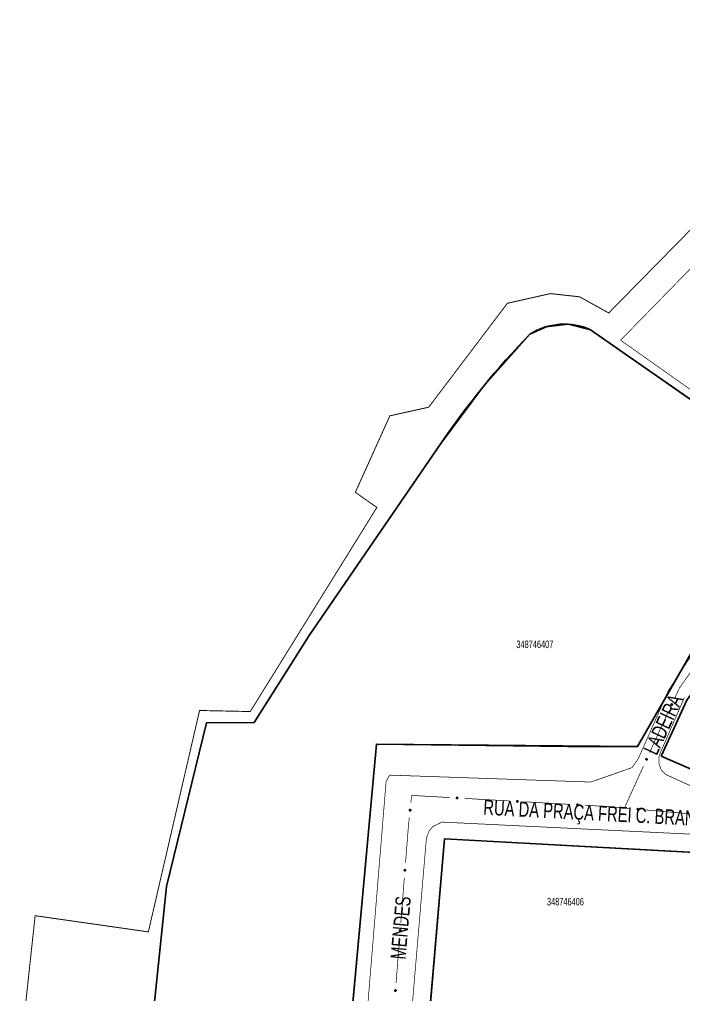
# Model space of a CAD drawing. Extents: x 199219 to 200475, y 4837288 to 4839440.
# Drawn here: x 199324.4 to 199500.3, y 4839099.3 to 4839357.8 of the extents above; entities that cross this region are included whole.
import ezdxf

# ---------------------------------------------------------------- set-up
doc = ezdxf.new("R2010")
doc.units = 0
doc.header["$LTSCALE"] = 3
doc.header["$MEASUREMENT"] = 0
for name, color, linetype in [('CD_MALHA_LOTES', 40, 'CONTINUOUS'), ('CD_TXT_QUADRA', 7, 'CONTINUOUS'), ('LM-LIM-SETOR-FISCAL', 7, 'CONTINUOUS'), ('RU-QUADRAS', 210, 'CONTINUOUS'), ('SV-EIXO-RUA-PAV', 20, 'CONTINUOUS'), ('SV-RUA-PAVIM-S-GUIA-C-GUIA', 7, 'CONTINUOUS'), ('SV-TXT-RUA-PAV-S-GUIA-C-GUIA', 7, 'CONTINUOUS')]:
    doc.layers.add(name, color=color, linetype=linetype)
doc.styles.add('3487-46-2D_TXTB$0$ARIAL', font='ARIAL.TTF')
doc.styles.add('ARIAL', font='ARIAL.TTF')
doc.linetypes.add('Limite', pattern='A,20,-3,[130,ltypeshp.shx,S=6.35,R=0,X=0,Y=0],-3,20', length=46)

msp = doc.modelspace()

# ---------------------------------------------------------------- linework, layer by layer
at = {"layer": 'CD_MALHA_LOTES'}
for p, q in [((199459.63, 4839274.42), (199463.91, 4839276.36)), ((199463.91, 4839276.36), (199469.74, 4839277.02)), ((199469.74, 4839277.02), (199475.72, 4839275.56)), ((199475.72, 4839275.56), (199523.97, 4839241.85)), ((199447.09, 4839260.28), (199459.63, 4839274.42)), ((199436.01, 4839245.4), (199447.09, 4839260.28)), ((199401.12, 4839194.47), (199436.01, 4839245.4)), ((199516.45, 4839214.49), (199488.14, 4839165.06)), ((199386.53, 4839171.41), (199401.12, 4839194.47)), ((199494.42, 4839162.46), (199501.32, 4839177.5)), ((199373.92, 4839171.29), (199386.53, 4839171.41)), ((199363.35, 4839127.9), (199373.92, 4839171.29)), ((199418.93, 4839165.69), (199409.53, 4839062.42)), ((199476.91, 4839164.99), (199418.93, 4839165.69)), ((199488.14, 4839165.06), (199476.91, 4839164.99)), ((199555.15, 4839136.09), (199494.42, 4839162.46)), ((199431.24, 4839073.21), (199436.97, 4839140.56)), ((199436.97, 4839140.56), (199509.91, 4839136.57)), ((199359.8, 4839093.92), (199363.35, 4839127.9))]:
    msp.add_line(p, q, dxfattribs=at)
at = {"layer": 'LM-LIM-SETOR-FISCAL', "linetype": 'Limite', "ltscale": 0.1, "const_width": 0.25}
msp.add_lwpolyline([(199324.52, 4839083.04), (199328.52, 4839120.18), (199358.52, 4839115.89), (199372.09, 4839174.6), (199385.52, 4839174.32), (199419.08, 4839228.45), (199413.37, 4839232.45), (199422.51, 4839252.74), (199432.8, 4839255.02), (199453.65, 4839282.59), (199465.08, 4839285.16), (199472.79, 4839284.3), (199480.51, 4839280.02), (199556.78, 4839357.72)], dxfattribs=at)
at = {"layer": 'RU-QUADRAS', "color": 6, "linetype": 'Continuous'}
for points in [[(199494.42, 4839162.46), (199501.32, 4839177.5), (199512.82, 4839192.42), (199534.9, 4839243.54), (199548.9, 4839261.19), (199542.82, 4839267.63), (199537.94, 4839277.23), (199558.18, 4839301.6), (199623.83, 4839204.65), (199555.15, 4839136.09)], [(199431.24, 4839073.21), (199436.97, 4839140.56), (199509.91, 4839136.57), (199518.74, 4839091.97)]]:
    msp.add_lwpolyline(points, close=True, dxfattribs=at)
msp.add_lwpolyline([(199359.8, 4839093.92), (199363.35, 4839127.9), (199373.92, 4839171.29), (199386.53, 4839171.41), (199401.12, 4839194.47), (199436.01, 4839245.4, -0.0427502778), (199459.63, 4839274.42, -0.2506491367), (199475.72, 4839275.56), (199523.97, 4839241.85)], format="xyb", dxfattribs=at)
msp.add_lwpolyline([(199516.45, 4839214.49), (199488.14, 4839165.06), (199418.93, 4839165.69), (199409.53, 4839062.42)], dxfattribs=at)
at = {"layer": 'SV-EIXO-RUA-PAV', "const_width": 0.18}
for points in [[(199499.28, 4839180.63), (199504.54495, 4839188.048335)], [(199498.052135, 4839177.999213), (199498.897999, 4839179.811536)], [(199498.897999, 4839179.811536), (199499.28, 4839180.63)], [(199494.3, 4839169.96), (199496.360407, 4839174.374567)], [(199491.353549, 4839163.469179), (199494.246977, 4839169.843194)], [(199494.246977, 4839169.843194), (199494.3, 4839169.96)], [(199484.74, 4839148.9), (199489.700162, 4839159.826884)], [(199428.077521, 4839150.154042), (199428.182076, 4839151.148561)], [(199428.182076, 4839151.148561), (199428.28, 4839152.08)], [(199428.28, 4839152.08), (199438.327259, 4839151.509772)], [(199442.320832, 4839151.283118), (199454.301552, 4839150.603156)], [(199458.295126, 4839150.376503), (199470.275846, 4839149.696541)], [(199474.269419, 4839149.469887), (199478.262992, 4839149.243234)], [(199478.262992, 4839149.243234), (199478.32, 4839149.24)], [(199478.32, 4839149.24), (199486.233949, 4839148.562446)], [(199490.219369, 4839148.221234), (199502.17563, 4839147.197596)], [(199427.44, 4839144.09), (199427.6593, 4839146.175965)], [(199426.663679, 4839134.217938), (199427.369244, 4839143.190239)], [(199427.369244, 4839143.190239), (199427.44, 4839144.09)], [(199425.40934, 4839118.267182), (199426.350094, 4839130.230249)], [(199424.155002, 4839102.316425), (199425.095756, 4839114.279493)]]:
    msp.add_lwpolyline(points, dxfattribs=at)
at = {"layer": 'SV-EIXO-RUA-PAV'}
for points in [[(199497.045753, 4839176.103249), (199497.028392, 4839176.148972), (199497.022821, 4839176.19182), (199497.02846, 4839176.228894), (199497.041985, 4839176.260356), (199497.059448, 4839176.290984), (199497.083866, 4839176.31798), (199497.117605, 4839176.341939), (199497.16335, 4839176.359677), (199497.207618, 4839176.362499), (199497.24426, 4839176.358916), (199497.277879, 4839176.346701), (199497.307349, 4839176.329238), (199497.334552, 4839176.302946), (199497.358498, 4839176.268518), (199497.375221, 4839176.222088), (199497.380395, 4839176.180045), (199497.373999, 4839176.144328), (199497.361505, 4839176.110608), (199497.343303, 4839176.079552), (199497.31918, 4839176.053191), (199497.284473, 4839176.029143), (199497.238428, 4839176.013245), (199497.196554, 4839176.007606), (199497.160757, 4839176.013499), (199497.127836, 4839176.026546), (199497.096903, 4839176.043687), (199497.068744, 4839176.067104), (199497.045753, 4839176.103249)], [(199490.367229, 4839161.562701), (199490.349386, 4839161.608239), (199490.343363, 4839161.651024), (199490.348611, 4839161.688156), (199490.361803, 4839161.719759), (199490.378942, 4839161.75057), (199490.403074, 4839161.777822), (199490.436559, 4839161.802136), (199490.482113, 4839161.820355), (199490.526349, 4839161.823645), (199490.563028, 4839161.820448), (199490.596773, 4839161.808589), (199490.626426, 4839161.791438), (199490.653905, 4839161.765434), (199490.678213, 4839161.731261), (199490.695425, 4839161.68501), (199490.701042, 4839161.643024), (199490.695023, 4839161.607241), (199490.682886, 4839161.573391), (199490.665012, 4839161.542145), (199490.641169, 4839161.515531), (199490.606717, 4839161.491118), (199490.560843, 4839161.474735), (199490.51903, 4839161.468654), (199490.483173, 4839161.474169), (199490.450116, 4839161.486868), (199490.419004, 4839161.503682), (199490.3906, 4839161.5268), (199490.367229, 4839161.562701)], [(199440.186833, 4839151.51449), (199440.222856, 4839151.547572), (199440.26058, 4839151.568638), (199440.297101, 4839151.577152), (199440.331336, 4839151.576261), (199440.366257, 4839151.571404), (199440.400384, 4839151.55874), (199440.435148, 4839151.536294), (199440.468587, 4839151.500392), (199440.487628, 4839151.460329), (199440.497891, 4839151.42497), (199440.499017, 4839151.389219), (199440.49373, 4839151.355374), (199440.479403, 4839151.32036), (199440.456313, 4839151.285352), (199440.419398, 4839151.252601), (199440.382272, 4839151.232202), (199440.346731, 4839151.224894), (199440.310782, 4839151.22399), (199440.27519, 4839151.229375), (199440.241761, 4839151.242), (199440.206556, 4839151.265312), (199440.174713, 4839151.302175), (199440.153945, 4839151.338971), (199440.14614, 4839151.3744), (199440.146046, 4839151.409813), (199440.150492, 4839151.444897), (199440.161794, 4839151.479733), (199440.186833, 4839151.51449)], [(199456.161127, 4839150.607875), (199456.197149, 4839150.640957), (199456.234873, 4839150.662023), (199456.271395, 4839150.670537), (199456.305629, 4839150.669646), (199456.34055, 4839150.664789), (199456.374677, 4839150.652125), (199456.409441, 4839150.629679), (199456.442881, 4839150.593777), (199456.461921, 4839150.553714), (199456.472184, 4839150.518355), (199456.47331, 4839150.482604), (199456.468024, 4839150.448759), (199456.453697, 4839150.413745), (199456.430606, 4839150.378737), (199456.393691, 4839150.345986), (199456.356565, 4839150.325587), (199456.321024, 4839150.318279), (199456.285075, 4839150.317375), (199456.249483, 4839150.32276), (199456.216055, 4839150.335384), (199456.180849, 4839150.358697), (199456.149007, 4839150.39556), (199456.128238, 4839150.432356), (199456.120433, 4839150.467785), (199456.12034, 4839150.503198), (199456.124785, 4839150.538282), (199456.136087, 4839150.573118), (199456.161127, 4839150.607875)], [(199427.743911, 4839148.03362), (199427.712598, 4839148.07119), (199427.693368, 4839148.109882), (199427.686618, 4839148.14677), (199427.689152, 4839148.180923), (199427.695681, 4839148.21557), (199427.709969, 4839148.249049), (199427.734059, 4839148.282695), (199427.771527, 4839148.314371), (199427.812458, 4839148.331465), (199427.848269, 4839148.340018), (199427.884033, 4839148.339426), (199427.917585, 4839148.33252), (199427.95187, 4839148.316527), (199427.985729, 4839148.291782), (199428.016669, 4839148.253336), (199428.035261, 4839148.215273), (199428.040853, 4839148.179422), (199428.04003, 4839148.143471), (199428.032941, 4839148.108179), (199428.018725, 4839148.075396), (199427.993749, 4839148.04135), (199427.955398, 4839148.011316), (199427.917647, 4839147.992339), (199427.881884, 4839147.986244), (199427.846508, 4839147.987852), (199427.811678, 4839147.993977), (199427.777425, 4839148.00694), (199427.743911, 4839148.03362)], [(199472.13542, 4839149.701259), (199472.171443, 4839149.734341), (199472.209167, 4839149.755408), (199472.245688, 4839149.763922), (199472.279922, 4839149.763031), (199472.314843, 4839149.758174), (199472.348971, 4839149.74551), (199472.383735, 4839149.723064), (199472.417174, 4839149.687162), (199472.436214, 4839149.647098), (199472.446477, 4839149.61174), (199472.447603, 4839149.575989), (199472.442317, 4839149.542144), (199472.42799, 4839149.50713), (199472.404899, 4839149.472122), (199472.367984, 4839149.439371), (199472.330859, 4839149.418972), (199472.295318, 4839149.411664), (199472.259369, 4839149.410759), (199472.223777, 4839149.416145), (199472.190348, 4839149.428769), (199472.155143, 4839149.452082), (199472.1233, 4839149.488945), (199472.102532, 4839149.525741), (199472.094727, 4839149.56117), (199472.094633, 4839149.596582), (199472.099078, 4839149.631667), (199472.11038, 4839149.666502), (199472.13542, 4839149.701259)], [(199488.092893, 4839148.513775), (199488.12985, 4839148.54581), (199488.168164, 4839148.565784), (199488.204914, 4839148.573246), (199488.239109, 4839148.571373), (199488.273876, 4839148.565516), (199488.307626, 4839148.551877), (199488.341731, 4839148.528442), (199488.374126, 4839148.491595), (199488.392008, 4839148.451001), (199488.401252, 4839148.415363), (199488.401351, 4839148.379594), (199488.395095, 4839148.345915), (199488.379769, 4839148.311326), (199488.355682, 4839148.276996), (199488.317842, 4839148.245318), (199488.280146, 4839148.225993), (199488.24441, 4839148.219709), (199488.20845, 4839148.219837), (199488.173027, 4839148.226242), (199488.139975, 4839148.239821), (199488.105453, 4839148.264134), (199488.074682, 4839148.301897), (199488.054979, 4839148.339274), (199488.048194, 4839148.374912), (199488.049117, 4839148.410312), (199488.054568, 4839148.445255), (199488.066865, 4839148.479752), (199488.092893, 4839148.513775)], [(199426.385881, 4839132.089485), (199426.353591, 4839132.12622), (199426.333352, 4839132.164394), (199426.325635, 4839132.201092), (199426.327272, 4839132.235299), (199426.332888, 4839132.270106), (199426.346292, 4839132.303949), (199426.36949, 4839132.338216), (199426.406112, 4839132.370865), (199426.446581, 4839132.389029), (199426.482154, 4839132.398519), (199426.517922, 4839132.398866), (199426.551643, 4839132.392844), (199426.586337, 4839132.377758), (199426.620834, 4839132.35391), (199426.652773, 4839132.31629), (199426.672359, 4839132.278729), (199426.678891, 4839132.243037), (199426.679012, 4839132.207077), (199426.672852, 4839132.171611), (199426.659503, 4839132.138465), (199426.635429, 4839132.103776), (199426.597881, 4839132.072744), (199426.560641, 4839132.052782), (199426.525051, 4839132.04575), (199426.489645, 4839132.046428), (199426.454665, 4839132.051637), (199426.420084, 4839132.063695), (199426.385881, 4839132.089485)], [(199425.131542, 4839116.138729), (199425.099253, 4839116.175463), (199425.079013, 4839116.213638), (199425.071297, 4839116.250335), (199425.072933, 4839116.284542), (199425.078549, 4839116.319349), (199425.091954, 4839116.353193), (199425.115151, 4839116.387459), (199425.151774, 4839116.420109), (199425.192242, 4839116.438272), (199425.227816, 4839116.447763), (199425.263583, 4839116.44811), (199425.297305, 4839116.442087), (199425.331999, 4839116.427001), (199425.366495, 4839116.403153), (199425.398434, 4839116.365534), (199425.41802, 4839116.327973), (199425.424552, 4839116.292281), (199425.424673, 4839116.25632), (199425.418514, 4839116.220854), (199425.405164, 4839116.187709), (199425.381091, 4839116.153019), (199425.343542, 4839116.121987), (199425.306303, 4839116.102025), (199425.270712, 4839116.094994), (199425.235306, 4839116.095672), (199425.200327, 4839116.10088), (199425.165746, 4839116.112938), (199425.131542, 4839116.138729)], [(199423.877204, 4839100.187972), (199423.844914, 4839100.224707), (199423.824675, 4839100.262881), (199423.816958, 4839100.299579), (199423.818595, 4839100.333786), (199423.824211, 4839100.368593), (199423.837615, 4839100.402436), (199423.860813, 4839100.436703), (199423.897435, 4839100.469352), (199423.937904, 4839100.487516), (199423.973477, 4839100.497006), (199424.009245, 4839100.497353), (199424.042966, 4839100.491331), (199424.07766, 4839100.476245), (199424.112157, 4839100.452397), (199424.144096, 4839100.414777), (199424.163682, 4839100.377216), (199424.170214, 4839100.341524), (199424.170335, 4839100.305564), (199424.164175, 4839100.270098), (199424.150826, 4839100.236952), (199424.126752, 4839100.202263), (199424.089204, 4839100.171231), (199424.051964, 4839100.151269), (199424.016374, 4839100.144237), (199423.980968, 4839100.144915), (199423.945988, 4839100.150123), (199423.911407, 4839100.162182), (199423.877204, 4839100.187972)]]:
    msp.add_lwpolyline(points, close=True, dxfattribs=at)
for points in [[(199497.022821, 4839176.19182), (199497.059448, 4839176.290984)], [(199497.025111, 4839176.173384), (199497.068807, 4839176.296043)], [(199497.028392, 4839176.148972), (199497.083866, 4839176.31798)], [(199497.037309, 4839176.128539), (199497.09799, 4839176.32308)], [(199497.045753, 4839176.103249), (199497.117605, 4839176.341939)], [(199497.059234, 4839176.085178), (199497.140692, 4839176.346819)], [(199497.068744, 4839176.067104), (199497.16335, 4839176.359677)], [(199497.084952, 4839176.059622), (199497.183146, 4839176.357121)], [(199497.096903, 4839176.043687), (199497.207618, 4839176.362499)], [(199497.112978, 4839176.039012), (199497.222219, 4839176.356954)], [(199497.127836, 4839176.026546), (199497.24426, 4839176.358916)], [(199497.145786, 4839176.022194), (199497.262694, 4839176.35011)], [(199497.160757, 4839176.013499), (199497.277879, 4839176.346701)], [(199497.18082, 4839176.013372), (199497.291792, 4839176.335023)], [(199497.196554, 4839176.007606), (199497.307349, 4839176.329238)], [(199497.219316, 4839176.011968), (199497.319901, 4839176.311363)], [(199497.238428, 4839176.013245), (199497.334552, 4839176.302946)], [(199497.261688, 4839176.025321), (199497.345701, 4839176.282757)], [(199497.284473, 4839176.029143), (199497.358498, 4839176.268518)], [(199497.301999, 4839176.047163), (199497.363999, 4839176.238077)], [(199497.31918, 4839176.053191), (199497.375221, 4839176.222088)], [(199497.332501, 4839176.070573), (199497.375538, 4839176.195046)], [(199497.343303, 4839176.079552), (199497.380395, 4839176.180045)], [(199490.343363, 4839161.651024), (199490.378942, 4839161.75057)], [(199490.345848, 4839161.632614), (199490.388247, 4839161.755727)], [(199490.349386, 4839161.608239), (199490.403074, 4839161.777822)], [(199490.358518, 4839161.587901), (199490.417143, 4839161.783071)], [(199490.367229, 4839161.562701), (199490.436559, 4839161.802136)], [(199490.3809, 4839161.544773), (199490.459592, 4839161.807259)], [(199490.3906, 4839161.5268), (199490.482113, 4839161.820355)], [(199490.406886, 4839161.51949), (199490.501935, 4839161.818008)], [(199490.419004, 4839161.503682), (199490.526349, 4839161.823645)], [(199490.435128, 4839161.499177), (199490.541008, 4839161.818254)], [(199490.450116, 4839161.486868), (199490.563028, 4839161.820448)], [(199490.468112, 4839161.482706), (199490.581553, 4839161.811837)], [(199490.483173, 4839161.474169), (199490.596773, 4839161.808589)], [(199490.503237, 4839161.474254), (199490.610809, 4839161.797058)], [(199490.51903, 4839161.468654), (199490.626426, 4839161.791438)], [(199490.541746, 4839161.473257), (199490.639166, 4839161.773696)], [(199490.560843, 4839161.474735), (199490.653905, 4839161.765434)], [(199490.583974, 4839161.487055), (199490.665266, 4839161.745364)], [(199490.606717, 4839161.491118), (199490.678213, 4839161.731261)], [(199490.624053, 4839161.509322), (199490.684035, 4839161.700879)], [(199490.641169, 4839161.515531), (199490.695425, 4839161.68501)], [(199490.654306, 4839161.533052), (199490.696027, 4839161.657972)], [(199490.665012, 4839161.542145), (199490.701042, 4839161.643024)], [(199440.146046, 4839151.409813), (199440.497891, 4839151.42497)], [(199440.14614, 4839151.3744), (199440.499017, 4839151.389219)], [(199440.148663, 4839151.391529), (199440.49655, 4839151.404586)], [(199440.150492, 4839151.444897), (199440.487628, 4839151.460329)], [(199440.152112, 4839151.428234), (199440.487894, 4839151.444712)], [(199440.153464, 4839151.355721), (199440.493332, 4839151.371967)], [(199440.153945, 4839151.338971), (199440.49373, 4839151.355374)], [(199440.160857, 4839151.461906), (199440.473556, 4839151.48106)], [(199440.161794, 4839151.479733), (199440.468587, 4839151.500392)], [(199440.166439, 4839151.31945), (199440.481785, 4839151.337088)], [(199440.174713, 4839151.302175), (199440.479403, 4839151.32036)], [(199440.175051, 4839151.495268), (199440.448242, 4839151.516665)], [(199440.186833, 4839151.51449), (199440.435148, 4839151.536294)], [(199440.194555, 4839151.285053), (199440.46479, 4839151.302518)], [(199440.206556, 4839151.265312), (199440.456313, 4839151.285352)], [(199440.207187, 4839151.531712), (199440.410358, 4839151.547516)], [(199440.222856, 4839151.547572), (199440.400384, 4839151.55874)], [(199440.229791, 4839151.255719), (199440.430083, 4839151.268953)], [(199440.241761, 4839151.242), (199440.419398, 4839151.252601)], [(199440.244309, 4839151.559673), (199440.374426, 4839151.564589)], [(199440.26058, 4839151.568638), (199440.366257, 4839151.571404)], [(199440.262845, 4839151.236076), (199440.394401, 4839151.242277)], [(199440.27519, 4839151.229375), (199440.382272, 4839151.232202)], [(199456.149344, 4839150.588653), (199456.422536, 4839150.61005)], [(199456.161127, 4839150.607875), (199456.409441, 4839150.629679)], [(199456.181481, 4839150.625097), (199456.384652, 4839150.640901)], [(199456.197149, 4839150.640957), (199456.374677, 4839150.652125)], [(199456.218602, 4839150.653058), (199456.348719, 4839150.657974)], [(199456.234873, 4839150.662023), (199456.34055, 4839150.664789)], [(199427.693368, 4839148.109882), (199427.695681, 4839148.21557)], [(199427.70154, 4839148.093199), (199427.70288, 4839148.223402)], [(199427.712598, 4839148.07119), (199427.709969, 4839148.249049)], [(199427.727686, 4839148.054778), (199427.72166, 4839148.258473)], [(199427.743911, 4839148.03362), (199427.734059, 4839148.282695)], [(199427.762545, 4839148.020928), (199427.754295, 4839148.294832)], [(199427.777425, 4839148.00694), (199427.771527, 4839148.314371)], [(199427.795187, 4839148.005148), (199427.791075, 4839148.318406)], [(199427.811678, 4839147.993977), (199427.812458, 4839148.331465)], [(199427.828399, 4839147.994796), (199427.82807, 4839148.330981)], [(199427.846508, 4839147.987852), (199427.848269, 4839148.340018)], [(199427.864897, 4839147.989587), (199427.868565, 4839148.3377)], [(199427.881884, 4839147.986244), (199427.884033, 4839148.339426)], [(199427.900893, 4839147.992663), (199427.900992, 4839148.332919)], [(199427.917647, 4839147.992339), (199427.917585, 4839148.33252)], [(199427.937746, 4839148.003881), (199427.935276, 4839148.31971)], [(199427.955398, 4839148.011316), (199427.95187, 4839148.316527)], [(199427.973454, 4839148.030312), (199427.96899, 4839148.301073)], [(199427.993749, 4839148.04135), (199427.985729, 4839148.291782)], [(199428.004446, 4839148.064098), (199428.000849, 4839148.264795)], [(199428.018725, 4839148.075396), (199428.016669, 4839148.253336)], [(199428.025655, 4839148.09617), (199428.02578, 4839148.227873)], [(199428.032941, 4839148.108179), (199428.035261, 4839148.215273)], [(199456.12034, 4839150.503198), (199456.472184, 4839150.518355)], [(199456.120433, 4839150.467785), (199456.47331, 4839150.482604)], [(199456.122956, 4839150.484913), (199456.470843, 4839150.49797)], [(199456.124785, 4839150.538282), (199456.461921, 4839150.553714)], [(199456.126406, 4839150.521619), (199456.462187, 4839150.538097)], [(199456.127757, 4839150.449106), (199456.467625, 4839150.465352)], [(199456.128238, 4839150.432356), (199456.468024, 4839150.448759)], [(199456.13515, 4839150.555291), (199456.447849, 4839150.574445)], [(199456.136087, 4839150.573118), (199456.442881, 4839150.593777)], [(199456.140733, 4839150.412835), (199456.456079, 4839150.430472)], [(199456.149007, 4839150.39556), (199456.453697, 4839150.413745)], [(199456.168848, 4839150.378438), (199456.439083, 4839150.395902)], [(199456.180849, 4839150.358697), (199456.430606, 4839150.378737)], [(199456.204085, 4839150.349104), (199456.404377, 4839150.362337)], [(199456.216055, 4839150.335384), (199456.393691, 4839150.345986)], [(199456.237138, 4839150.329461), (199456.368695, 4839150.335661)], [(199456.249483, 4839150.32276), (199456.356565, 4839150.325587)], [(199472.094633, 4839149.596582), (199472.446477, 4839149.61174)], [(199472.094727, 4839149.56117), (199472.447603, 4839149.575989)], [(199472.097249, 4839149.578298), (199472.445137, 4839149.591355)], [(199472.099078, 4839149.631667), (199472.436214, 4839149.647098)], [(199472.100699, 4839149.615004), (199472.43648, 4839149.631481)], [(199472.102051, 4839149.542491), (199472.441919, 4839149.558737)], [(199472.102532, 4839149.525741), (199472.442317, 4839149.542144)], [(199472.109444, 4839149.648676), (199472.422143, 4839149.66783)], [(199472.11038, 4839149.666502), (199472.417174, 4839149.687162)], [(199472.115026, 4839149.50622), (199472.430372, 4839149.523857)], [(199472.1233, 4839149.488945), (199472.42799, 4839149.50713)], [(199472.123638, 4839149.682038), (199472.396829, 4839149.703434)], [(199472.13542, 4839149.701259), (199472.383735, 4839149.723064)], [(199472.143142, 4839149.471823), (199472.413376, 4839149.489287)], [(199472.155143, 4839149.452082), (199472.404899, 4839149.472122)], [(199472.155774, 4839149.718482), (199472.358945, 4839149.734286)], [(199472.171443, 4839149.734341), (199472.348971, 4839149.74551)], [(199472.178378, 4839149.442489), (199472.37867, 4839149.455722)], [(199472.190348, 4839149.428769), (199472.367984, 4839149.439371)], [(199472.192896, 4839149.746443), (199472.323013, 4839149.751359)], [(199472.209167, 4839149.755408), (199472.314843, 4839149.758174)], [(199472.211431, 4839149.422846), (199472.342988, 4839149.429046)], [(199472.223777, 4839149.416145), (199472.330859, 4839149.418972)], [(199488.048194, 4839148.374912), (199488.401351, 4839148.379594)], [(199488.049117, 4839148.410312), (199488.401252, 4839148.415363)], [(199488.051207, 4839148.391961), (199488.399326, 4839148.395025)], [(199488.054568, 4839148.445255), (199488.392008, 4839148.451001)], [(199488.054979, 4839148.356031), (199488.395173, 4839148.362512)], [(199488.054979, 4839148.339274), (199488.395095, 4839148.345915)], [(199488.05571, 4839148.428552), (199488.391826, 4839148.435383)], [(199488.065417, 4839148.461959), (199488.378537, 4839148.472128)], [(199488.066865, 4839148.479752), (199488.374126, 4839148.491595)], [(199488.066908, 4839148.319402), (199488.38263, 4839148.327979)], [(199488.074682, 4839148.301897), (199488.379769, 4839148.311326)], [(199488.080563, 4839148.4949), (199488.354256, 4839148.508445)], [(199488.092893, 4839148.513775), (199488.341731, 4839148.528442)], [(199488.094024, 4839148.284212), (199488.364649, 4839148.293911)], [(199488.105453, 4839148.264134), (199488.355682, 4839148.276996)], [(199488.113733, 4839148.530407), (199488.317274, 4839148.540371)], [(199488.128404, 4839148.253878), (199488.328993, 4839148.261356)], [(199488.12985, 4839148.54581), (199488.307626, 4839148.551877)], [(199488.139975, 4839148.239821), (199488.317842, 4839148.245318)], [(199488.151642, 4839148.55729), (199488.281846, 4839148.558469)], [(199488.160879, 4839148.233294), (199488.29256, 4839148.235715)], [(199488.168164, 4839148.565784), (199488.273876, 4839148.565516)], [(199488.173027, 4839148.226242), (199488.280146, 4839148.225993)], [(199426.333352, 4839132.164394), (199426.332888, 4839132.270106)], [(199426.34196, 4839132.147931), (199426.339879, 4839132.278125)], [(199426.353591, 4839132.12622), (199426.346292, 4839132.303949)], [(199426.369106, 4839132.11021), (199426.357731, 4839132.313677)], [(199426.385881, 4839132.089485), (199426.36949, 4839132.338216)], [(199426.404841, 4839132.077287), (199426.3894, 4839132.35088)], [(199426.420084, 4839132.063695), (199426.406112, 4839132.370865)], [(199426.437887, 4839132.06237), (199426.425548, 4839132.375412)], [(199426.454665, 4839132.051637), (199426.446581, 4839132.389029)], [(199426.47136, 4839132.052894), (199426.4622, 4839132.388954)], [(199426.489645, 4839132.046428), (199426.482154, 4839132.398519)], [(199426.507982, 4839132.048645), (199426.502505, 4839132.396735)], [(199426.525051, 4839132.04575), (199426.517922, 4839132.398866)], [(199426.543885, 4839132.052666), (199426.535046, 4839132.392807)], [(199426.560641, 4839132.052782), (199426.551643, 4839132.392844)], [(199426.58043, 4839132.064848), (199426.569665, 4839132.380504)], [(199426.597881, 4839132.072744), (199426.586337, 4839132.377758)], [(199426.615431, 4839132.092208), (199426.603857, 4839132.362759)], [(199426.635429, 4839132.103776), (199426.620834, 4839132.35391)], [(199426.645526, 4839132.126797), (199426.636658, 4839132.32733)], [(199426.659503, 4839132.138465), (199426.652773, 4839132.31629)], [(199426.665884, 4839132.159414), (199426.662551, 4839132.291075)], [(199426.672852, 4839132.171611), (199426.672359, 4839132.278729)], [(199425.079013, 4839116.213638), (199425.078549, 4839116.319349)], [(199425.087621, 4839116.197175), (199425.085541, 4839116.327368)], [(199425.099253, 4839116.175463), (199425.091954, 4839116.353193)], [(199425.114767, 4839116.159453), (199425.103393, 4839116.36292)], [(199425.131542, 4839116.138729), (199425.115151, 4839116.387459)], [(199425.150503, 4839116.126531), (199425.135062, 4839116.400123)], [(199425.165746, 4839116.112938), (199425.151774, 4839116.420109)], [(199425.183548, 4839116.111613), (199425.171209, 4839116.424655)], [(199425.200327, 4839116.10088), (199425.192242, 4839116.438272)], [(199425.217021, 4839116.102137), (199425.207861, 4839116.438198)], [(199425.235306, 4839116.095672), (199425.227816, 4839116.447763)], [(199425.253643, 4839116.097889), (199425.248167, 4839116.445978)], [(199425.270712, 4839116.094994), (199425.263583, 4839116.44811)], [(199425.289546, 4839116.101909), (199425.280707, 4839116.442051)], [(199425.306303, 4839116.102025), (199425.297305, 4839116.442087)], [(199425.326091, 4839116.114091), (199425.315327, 4839116.429747)], [(199425.343542, 4839116.121987), (199425.331999, 4839116.427001)], [(199425.361093, 4839116.141451), (199425.349519, 4839116.412002)], [(199425.381091, 4839116.153019), (199425.366495, 4839116.403153)], [(199425.391187, 4839116.17604), (199425.38232, 4839116.376573)], [(199425.405164, 4839116.187709), (199425.398434, 4839116.365534)], [(199425.411546, 4839116.208658), (199425.408212, 4839116.340319)], [(199425.418514, 4839116.220854), (199425.41802, 4839116.327973)], [(199423.824675, 4839100.262881), (199423.824211, 4839100.368593)], [(199423.833283, 4839100.246418), (199423.831202, 4839100.376612)], [(199423.844914, 4839100.224707), (199423.837615, 4839100.402436)], [(199423.860429, 4839100.208696), (199423.849054, 4839100.412164)], [(199423.877204, 4839100.187972), (199423.860813, 4839100.436703)], [(199423.896164, 4839100.175774), (199423.880723, 4839100.449367)], [(199423.911407, 4839100.162182), (199423.897435, 4839100.469352)], [(199423.92921, 4839100.160857), (199423.916871, 4839100.473899)], [(199423.945988, 4839100.150123), (199423.937904, 4839100.487516)], [(199423.962683, 4839100.151381), (199423.953523, 4839100.487441)], [(199423.980968, 4839100.144915), (199423.973477, 4839100.497006)], [(199423.999305, 4839100.147132), (199423.993828, 4839100.495222)], [(199424.016374, 4839100.144237), (199424.009245, 4839100.497353)], [(199424.035208, 4839100.151153), (199424.026369, 4839100.491294)], [(199424.051964, 4839100.151269), (199424.042966, 4839100.491331)], [(199424.071753, 4839100.163335), (199424.060988, 4839100.47899)], [(199424.089204, 4839100.171231), (199424.07766, 4839100.476245)], [(199424.106754, 4839100.190695), (199424.09518, 4839100.461246)], [(199424.126752, 4839100.202263), (199424.112157, 4839100.452397)], [(199424.136849, 4839100.225284), (199424.127981, 4839100.425817)], [(199424.150826, 4839100.236952), (199424.144096, 4839100.414777)], [(199424.157207, 4839100.257901), (199424.153873, 4839100.389562)], [(199424.164175, 4839100.270098), (199424.163682, 4839100.377216)]]:
    msp.add_lwpolyline(points, dxfattribs=at)
at = {"layer": 'SV-RUA-PAVIM-S-GUIA-C-GUIA', "const_width": 0.18}
for points in [[(199514.25, 4839304.13), (199483.65, 4839272.8)], [(199483.65, 4839272.8), (199525.54, 4839243.15)], [(199507.76, 4839197.38), (199496.34, 4839179.93)], [(199496.34, 4839179.93), (199488.37, 4839161.85)], [(199500.56, 4839178.04), (199493.87, 4839162.66)], [(199488.37, 4839161.85), (199486.68, 4839159.45)], [(199493.87, 4839162.66), (199493.85, 4839160.38), (199494.413937, 4839158.878862), (199495.72, 4839157.57)], [(199486.68, 4839159.45), (199475.76, 4839155.62)], [(199421.52, 4839155.8), (199414.1, 4839065.17)], [(199422.44, 4839157.46), (199421.52, 4839155.8)], [(199451.16, 4839156.47), (199422.44, 4839157.46)], [(199475.76, 4839155.62), (199451.16, 4839156.47)], [(199495.72, 4839157.57), (199551.55, 4839132.27)], [(199436.36, 4839145), (199433.86, 4839143.82), (199432.866016, 4839142.609771), (199432.19, 4839140.66)], [(199510.36, 4839141.41), (199436.36, 4839145)], [(199432.19, 4839140.66), (199426.35, 4839071.64)]]:
    msp.add_lwpolyline(points, dxfattribs=at)

# ---------------------------------------------------------------- texts
at = {"layer": 'CD_TXT_QUADRA', "style": 'ARIAL', "width": 0.7}
for s, p in [('348746407', (199456.04, 4839191.15)), ('348746406', (199464.14, 4839122.9))]:
    msp.add_text(s, height=2, dxfattribs=at).set_placement(p)
at = {"layer": 'SV-TXT-RUA-PAV-S-GUIA-C-GUIA', "width": 0.7}
for s, rotation, style, p in [('LADEIRA', 65, 'ARIAL', (199493.21, 4839162.47)), ('RUA DA PRAÇA FREI C. BRANDÃO', 357, '3487-46-2D_TXTB$0$ARIAL', (199447.202879, 4839146.970594)), ('MENDES', 85, 'ARIAL', (199426.64, 4839108.48))]:
    msp.add_text(s, height=4, rotation=rotation, dxfattribs=dict(at, style=style)).set_placement(p)

doc.saveas('drawing.dxf')
